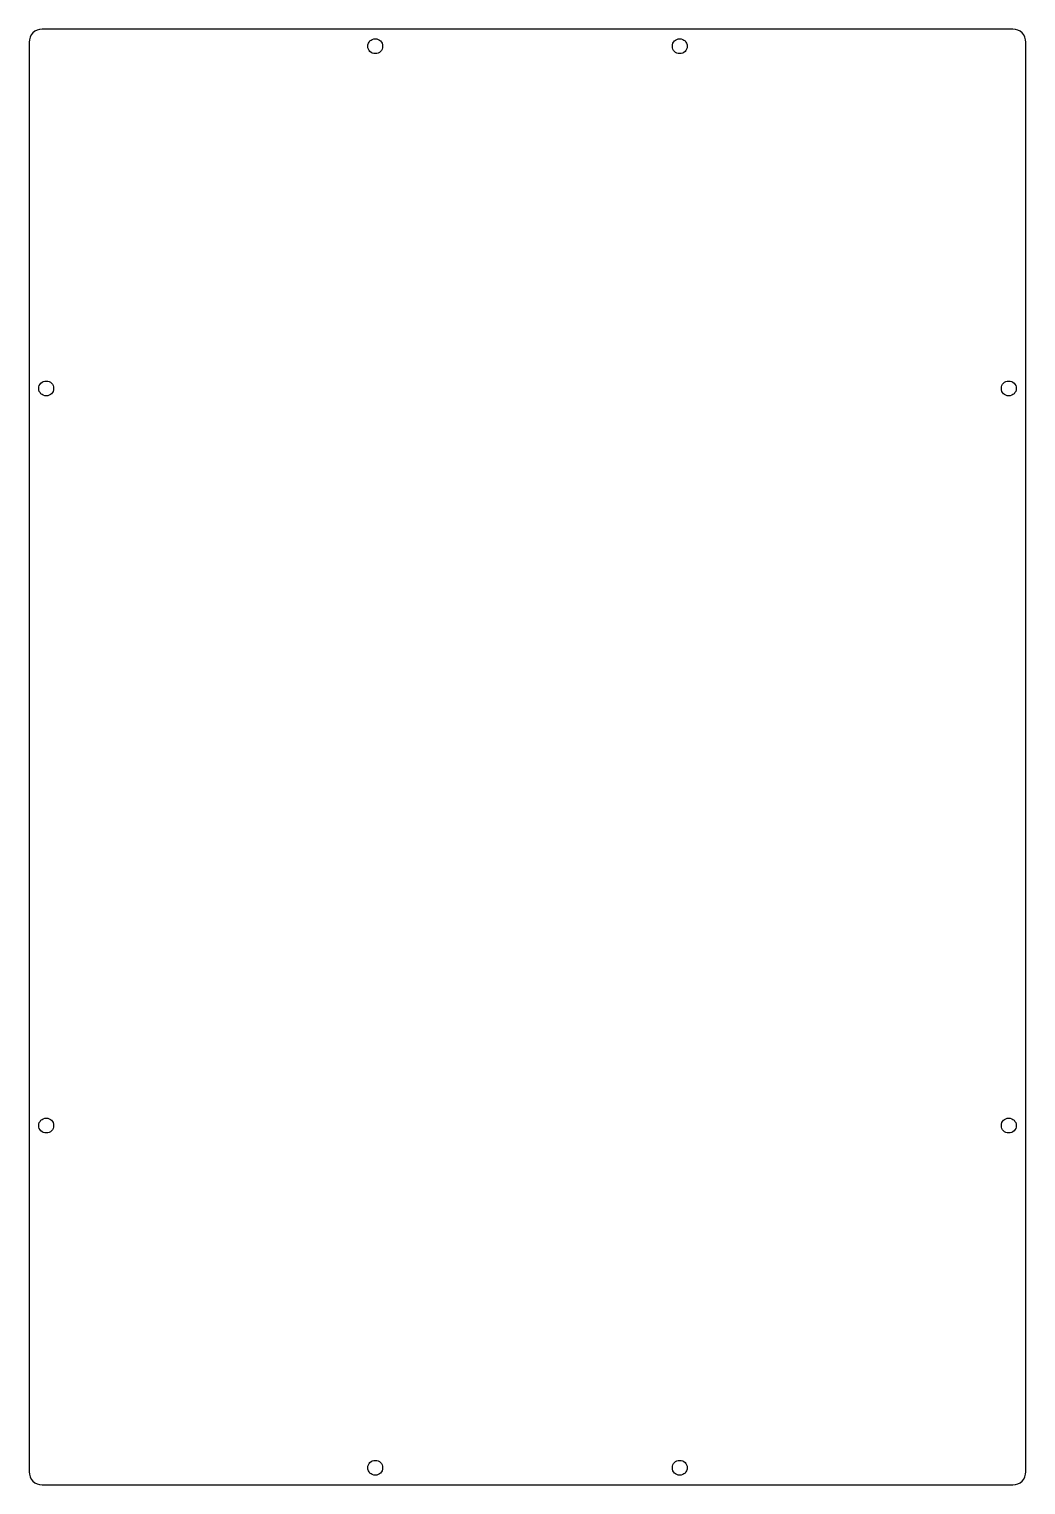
# Model space of a CAD drawing. Header units: millimetres. Extents: x 0 to 228, y 0 to 332.
import ezdxf

# ---------------------------------------------------------------- set-up
doc = ezdxf.new("R2010")
doc.units = ezdxf.units.MM
doc.layers.add('HOLES', color=7, linetype='Continuous')
doc.layers.add('OUTLINE', color=7, linetype='Continuous')

msp = doc.modelspace()

# ---------------------------------------------------------------- linework, layer by layer
at = {"layer": 'HOLES'}
for centre in [(79.03, 328.3), (148.57, 328.3), (3.9, 250.2), (223.7, 250.2), (3.9, 82), (223.7, 82), (79.03, 3.9), (148.57, 3.9)]:
    msp.add_circle(centre, 1.7, dxfattribs=at)
at = {"layer": 'OUTLINE'}
msp.add_lwpolyline([(3, 0), (224.6, 0, 0.414214), (227.6, 3), (227.6, 329.2, 0.414214), (224.6, 332.2), (3, 332.2, 0.414214), (0, 329.2), (0, 3, 0.414214)], format="xyb", close=True, dxfattribs=at)

doc.saveas('drawing.dxf')
